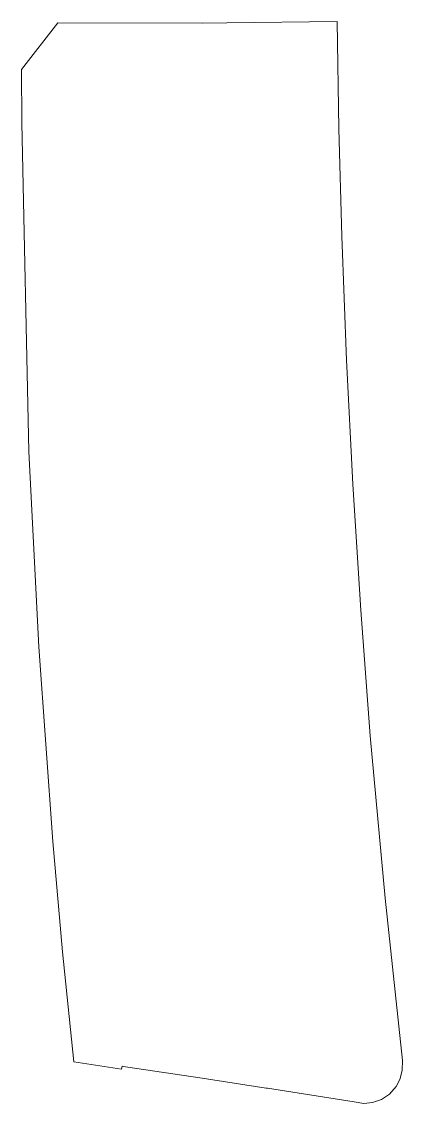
# Model space of a CAD drawing. Header units: metres. Extents: x 113439.4 to 113467.1, y 502857.9 to 502936.3.
import ezdxf

# ---------------------------------------------------------------- set-up
doc = ezdxf.new("R2010")
doc.units = ezdxf.units.M
doc.header["$MEASUREMENT"] = 0
doc.layers.add('8 woning(en)', color=7, linetype='Continuous', lineweight=0)

msp = doc.modelspace()

# ---------------------------------------------------------------- linework, layer by layer
at = {"layer": '8 woning(en)', "flags": 128}
msp.add_lwpolyline([(113452.524, 502936.178), (113442.058, 502936.21), (113439.44, 502932.809), (113439.457, 502928.965), (113439.962, 502905.114), (113440.676019, 502890.969689), (113441.694, 502876.843999), (113442.412977, 502868.848237), (113443.231, 502860.862), (113446.691, 502860.326), (113446.725, 502860.543), (113446.972, 502860.505), (113452.528, 502859.684), (113457.174092, 502858.965976), (113457.271, 502858.951), (113463.551, 502857.958), (113464.267908, 502857.854467), (113464.891055, 502857.917439), (113465.536672, 502858.144048), (113466.111494, 502858.525564), (113466.601465, 502859.076624), (113466.871124, 502859.582265), (113467.049301, 502860.246302), (113467.054, 502860.973), (113465.801044, 502872.725559), (113464.729, 502884.496), (113464.030985, 502893.621211), (113463.456, 502902.755), (113463.005003, 502911.738927), (113462.672, 502920.728), (113462.453008, 502928.508562), (113462.316, 502936.291), (113454.326253, 502936.198798), (113452.524, 502936.178)], dxfattribs=at)

doc.saveas('drawing.dxf')
